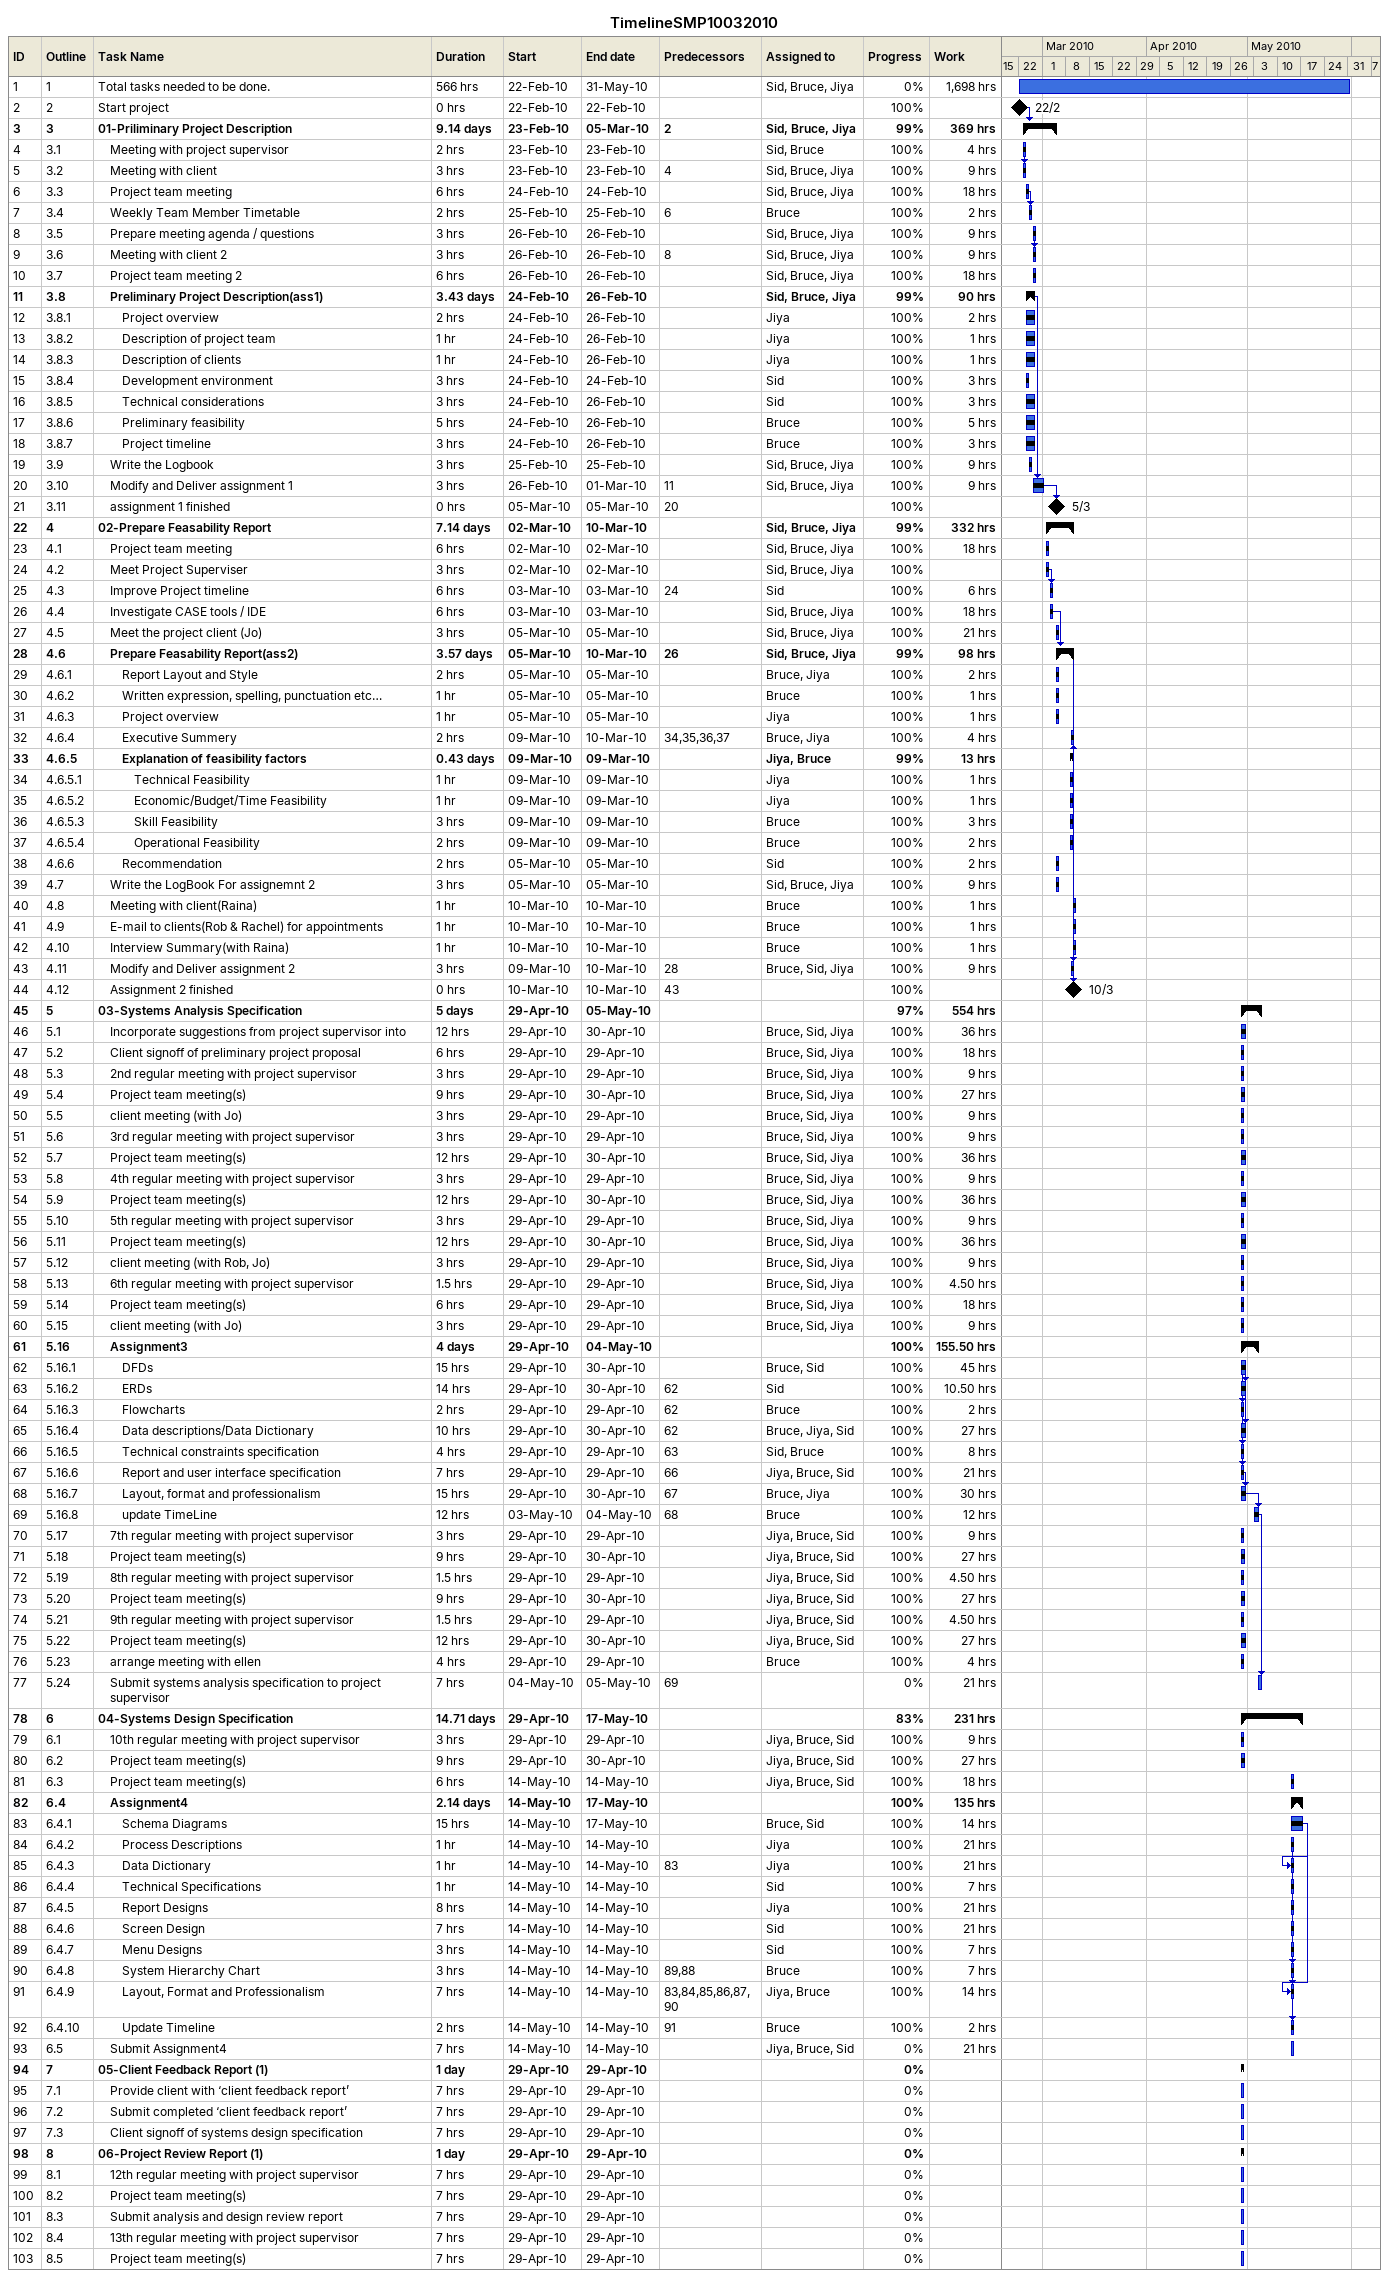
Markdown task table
TimelineSMP10032010

| ID | WBS | Task | Duration | Start | Finish | Predecessors | Resources | % complete | Work (h) |
|---|---|---|---|---|---|---|---|---|---|
| 1 | 1 | Total tasks needed to be done. | 566h | 2010-02-22 | 2010-05-31 |  | Sid, Bruce, Jiya | 0 | 1698 |
| 2 | 2 | Start project | 0h | 2010-02-22 | 2010-02-22 |  |  | 100 |  |
| 3 | 3 | **01-Priliminary Project Description** | 9.14d | 2010-02-23 | 2010-03-05 | 2 | Sid, Bruce, Jiya | 99 | 369 |
| 4 | 3.1 | Meeting with project supervisor | 2h | 2010-02-23 | 2010-02-23 |  | Sid, Bruce | 100 | 4 |
| 5 | 3.2 | Meeting with client | 3h | 2010-02-23 | 2010-02-23 | 4 | Sid, Bruce, Jiya | 100 | 9 |
| 6 | 3.3 | Project team meeting | 6h | 2010-02-24 | 2010-02-24 |  | Sid, Bruce, Jiya | 100 | 18 |
| 7 | 3.4 | Weekly Team Member Timetable | 2h | 2010-02-25 | 2010-02-25 | 6 | Bruce | 100 | 2 |
| 8 | 3.5 | Prepare meeting agenda / questions | 3h | 2010-02-26 | 2010-02-26 |  | Sid, Bruce, Jiya | 100 | 9 |
| 9 | 3.6 | Meeting with client 2 | 3h | 2010-02-26 | 2010-02-26 | 8 | Sid, Bruce, Jiya | 100 | 9 |
| 10 | 3.7 | Project team meeting 2 | 6h | 2010-02-26 | 2010-02-26 |  | Sid, Bruce, Jiya | 100 | 18 |
| 11 | 3.8 | **Preliminary Project Description(ass1)** | 3.43d | 2010-02-24 | 2010-02-26 |  | Sid, Bruce, Jiya | 99 | 90 |
| 12 | 3.8.1 | Project overview | 2h | 2010-02-24 | 2010-02-26 |  | Jiya | 100 | 2 |
| 13 | 3.8.2 | Description of project team | 1h | 2010-02-24 | 2010-02-26 |  | Jiya | 100 | 1 |
| 14 | 3.8.3 | Description of clients | 1h | 2010-02-24 | 2010-02-26 |  | Jiya | 100 | 1 |
| 15 | 3.8.4 | Development environment | 3h | 2010-02-24 | 2010-02-24 |  | Sid | 100 | 3 |
| 16 | 3.8.5 | Technical considerations | 3h | 2010-02-24 | 2010-02-26 |  | Sid | 100 | 3 |
| 17 | 3.8.6 | Preliminary feasibility | 5h | 2010-02-24 | 2010-02-26 |  | Bruce | 100 | 5 |
| 18 | 3.8.7 | Project timeline | 3h | 2010-02-24 | 2010-02-26 |  | Bruce | 100 | 3 |
| 19 | 3.9 | Write the Logbook | 3h | 2010-02-25 | 2010-02-25 |  | Sid, Bruce, Jiya | 100 | 9 |
| 20 | 3.10 | Modify and Deliver assignment 1 | 3h | 2010-02-26 | 2010-03-01 | 11 | Sid, Bruce, Jiya | 100 | 9 |
| 21 | 3.11 | assignment 1 finished | 0h | 2010-03-05 | 2010-03-05 | 20 |  | 100 |  |
| 22 | 4 | **02-Prepare Feasability Report** | 7.14d | 2010-03-02 | 2010-03-10 |  | Sid, Bruce, Jiya | 99 | 332 |
| 23 | 4.1 | Project team meeting | 6h | 2010-03-02 | 2010-03-02 |  | Sid, Bruce, Jiya | 100 | 18 |
| 24 | 4.2 | Meet Project Superviser | 3h | 2010-03-02 | 2010-03-02 |  | Sid, Bruce, Jiya | 100 |  |
| 25 | 4.3 | Improve Project timeline | 6h | 2010-03-03 | 2010-03-03 | 24 | Sid | 100 | 6 |
| 26 | 4.4 | Investigate CASE tools / IDE | 6h | 2010-03-03 | 2010-03-03 |  | Sid, Bruce, Jiya | 100 | 18 |
| 27 | 4.5 | Meet the project client (Jo) | 3h | 2010-03-05 | 2010-03-05 |  | Sid, Bruce, Jiya | 100 | 21 |
| 28 | 4.6 | **Prepare Feasability Report(ass2)** | 3.57d | 2010-03-05 | 2010-03-10 | 26 | Sid, Bruce, Jiya | 99 | 98 |
| 29 | 4.6.1 | Report Layout and Style | 2h | 2010-03-05 | 2010-03-05 |  | Bruce, Jiya | 100 | 2 |
| 30 | 4.6.2 | Written expression, spelling, punctuation etc… | 1h | 2010-03-05 | 2010-03-05 |  | Bruce | 100 | 1 |
| 31 | 4.6.3 | Project overview | 1h | 2010-03-05 | 2010-03-05 |  | Jiya | 100 | 1 |
| 32 | 4.6.4 | Executive Summery | 2h | 2010-03-09 | 2010-03-10 | 34, 35, 36, 37 | Bruce, Jiya | 100 | 4 |
| 33 | 4.6.5 | **Explanation of feasibility factors** | 0.43d | 2010-03-09 | 2010-03-09 |  | Jiya, Bruce | 99 | 13 |
| 34 | 4.6.5.1 | Technical Feasibility | 1h | 2010-03-09 | 2010-03-09 |  | Jiya | 100 | 1 |
| 35 | 4.6.5.2 | Economic/Budget/Time Feasibility | 1h | 2010-03-09 | 2010-03-09 |  | Jiya | 100 | 1 |
| 36 | 4.6.5.3 | Skill Feasibility | 3h | 2010-03-09 | 2010-03-09 |  | Bruce | 100 | 3 |
| 37 | 4.6.5.4 | Operational Feasibility | 2h | 2010-03-09 | 2010-03-09 |  | Bruce | 100 | 2 |
| 38 | 4.6.6 | Recommendation | 2h | 2010-03-05 | 2010-03-05 |  | Sid | 100 | 2 |
| 39 | 4.7 | Write the LogBook For assignemnt 2 | 3h | 2010-03-05 | 2010-03-05 |  | Sid, Bruce, Jiya | 100 | 9 |
| 40 | 4.8 | Meeting with client(Raina) | 1h | 2010-03-10 | 2010-03-10 |  | Bruce | 100 | 1 |
| 41 | 4.9 | E-mail to clients(Rob & Rachel) for appointments | 1h | 2010-03-10 | 2010-03-10 |  | Bruce | 100 | 1 |
| 42 | 4.10 | Interview Summary(with Raina) | 1h | 2010-03-10 | 2010-03-10 |  | Bruce | 100 | 1 |
| 43 | 4.11 | Modify and Deliver assignment 2 | 3h | 2010-03-09 | 2010-03-10 | 28 | Bruce, Sid, Jiya | 100 | 9 |
| 44 | 4.12 | Assignment 2 finished | 0h | 2010-03-10 | 2010-03-10 | 43 |  | 100 |  |
| 45 | 5 | **03-Systems Analysis Specification** | 5d | 2010-04-29 | 2010-05-05 |  |  | 97 | 554 |
| 46 | 5.1 | Incorporate suggestions from project supervisor into | 12h | 2010-04-29 | 2010-04-30 |  | Bruce, Sid, Jiya | 100 | 36 |
| 47 | 5.2 | Client signoff of preliminary project proposal | 6h | 2010-04-29 | 2010-04-29 |  | Bruce, Sid, Jiya | 100 | 18 |
| 48 | 5.3 | 2nd regular meeting with project supervisor | 3h | 2010-04-29 | 2010-04-29 |  | Bruce, Sid, Jiya | 100 | 9 |
| 49 | 5.4 | Project team meeting(s) | 9h | 2010-04-29 | 2010-04-30 |  | Bruce, Sid, Jiya | 100 | 27 |
| 50 | 5.5 | client meeting (with Jo) | 3h | 2010-04-29 | 2010-04-29 |  | Bruce, Sid, Jiya | 100 | 9 |
| 51 | 5.6 | 3rd regular meeting with project supervisor | 3h | 2010-04-29 | 2010-04-29 |  | Bruce, Sid, Jiya | 100 | 9 |
| 52 | 5.7 | Project team meeting(s) | 12h | 2010-04-29 | 2010-04-30 |  | Bruce, Sid, Jiya | 100 | 36 |
| 53 | 5.8 | 4th regular meeting with project supervisor | 3h | 2010-04-29 | 2010-04-29 |  | Bruce, Sid, Jiya | 100 | 9 |
| 54 | 5.9 | Project team meeting(s) | 12h | 2010-04-29 | 2010-04-30 |  | Bruce, Sid, Jiya | 100 | 36 |
| 55 | 5.10 | 5th regular meeting with project supervisor | 3h | 2010-04-29 | 2010-04-29 |  | Bruce, Sid, Jiya | 100 | 9 |
| 56 | 5.11 | Project team meeting(s) | 12h | 2010-04-29 | 2010-04-30 |  | Bruce, Sid, Jiya | 100 | 36 |
| 57 | 5.12 | client meeting (with Rob, Jo) | 3h | 2010-04-29 | 2010-04-29 |  | Bruce, Sid, Jiya | 100 | 9 |
| 58 | 5.13 | 6th regular meeting with project supervisor | 1.5h | 2010-04-29 | 2010-04-29 |  | Bruce, Sid, Jiya | 100 | 4.50 |
| 59 | 5.14 | Project team meeting(s) | 6h | 2010-04-29 | 2010-04-29 |  | Bruce, Sid, Jiya | 100 | 18 |
| 60 | 5.15 | client meeting (with Jo) | 3h | 2010-04-29 | 2010-04-29 |  | Bruce, Sid, Jiya | 100 | 9 |
| 61 | 5.16 | **Assignment3** | 4d | 2010-04-29 | 2010-05-04 |  |  | 100 | 155.50 |
| 62 | 5.16.1 | DFDs | 15h | 2010-04-29 | 2010-04-30 |  | Bruce, Sid | 100 | 45 |
| 63 | 5.16.2 | ERDs | 14h | 2010-04-29 | 2010-04-30 | 62 | Sid | 100 | 10.50 |
| 64 | 5.16.3 | Flowcharts | 2h | 2010-04-29 | 2010-04-29 | 62 | Bruce | 100 | 2 |
| 65 | 5.16.4 | Data descriptions/Data Dictionary | 10h | 2010-04-29 | 2010-04-30 | 62 | Bruce, Jiya, Sid | 100 | 27 |
| 66 | 5.16.5 | Technical constraints specification | 4h | 2010-04-29 | 2010-04-29 | 63 | Sid, Bruce | 100 | 8 |
| 67 | 5.16.6 | Report and user interface specification | 7h | 2010-04-29 | 2010-04-29 | 66 | Jiya, Bruce, Sid | 100 | 21 |
| 68 | 5.16.7 | Layout, format and professionalism | 15h | 2010-04-29 | 2010-04-30 | 67 | Bruce, Jiya | 100 | 30 |
| 69 | 5.16.8 | update TimeLine | 12h | 2010-05-03 | 2010-05-04 | 68 | Bruce | 100 | 12 |
| 70 | 5.17 | 7th regular meeting with project supervisor | 3h | 2010-04-29 | 2010-04-29 |  | Jiya, Bruce, Sid | 100 | 9 |
| 71 | 5.18 | Project team meeting(s) | 9h | 2010-04-29 | 2010-04-30 |  | Jiya, Bruce, Sid | 100 | 27 |
| 72 | 5.19 | 8th regular meeting with project supervisor | 1.5h | 2010-04-29 | 2010-04-29 |  | Jiya, Bruce, Sid | 100 | 4.50 |
| 73 | 5.20 | Project team meeting(s) | 9h | 2010-04-29 | 2010-04-30 |  | Jiya, Bruce, Sid | 100 | 27 |
| 74 | 5.21 | 9th regular meeting with project supervisor | 1.5h | 2010-04-29 | 2010-04-29 |  | Jiya, Bruce, Sid | 100 | 4.50 |
| 75 | 5.22 | Project team meeting(s) | 12h | 2010-04-29 | 2010-04-30 |  | Jiya, Bruce, Sid | 100 | 27 |
| 76 | 5.23 | arrange meeting with ellen | 4h | 2010-04-29 | 2010-04-29 |  | Bruce | 100 | 4 |
| 77 | 5.24 | Submit systems analysis specification to project supervisor | 7h | 2010-05-04 | 2010-05-05 | 69 |  | 0 | 21 |
| 78 | 6 | **04-Systems Design Specification** | 14.71d | 2010-04-29 | 2010-05-17 |  |  | 83 | 231 |
| 79 | 6.1 | 10th regular meeting with project supervisor | 3h | 2010-04-29 | 2010-04-29 |  | Jiya, Bruce, Sid | 100 | 9 |
| 80 | 6.2 | Project team meeting(s) | 9h | 2010-04-29 | 2010-04-30 |  | Jiya, Bruce, Sid | 100 | 27 |
| 81 | 6.3 | Project team meeting(s) | 6h | 2010-05-14 | 2010-05-14 |  | Jiya, Bruce, Sid | 100 | 18 |
| 82 | 6.4 | **Assignment4** | 2.14d | 2010-05-14 | 2010-05-17 |  |  | 100 | 135 |
| 83 | 6.4.1 | Schema Diagrams | 15h | 2010-05-14 | 2010-05-17 |  | Bruce, Sid | 100 | 14 |
| 84 | 6.4.2 | Process Descriptions | 1h | 2010-05-14 | 2010-05-14 |  | Jiya | 100 | 21 |
| 85 | 6.4.3 | Data Dictionary | 1h | 2010-05-14 | 2010-05-14 | 83 | Jiya | 100 | 21 |
| 86 | 6.4.4 | Technical Specifications | 1h | 2010-05-14 | 2010-05-14 |  | Sid | 100 | 7 |
| 87 | 6.4.5 | Report Designs | 8h | 2010-05-14 | 2010-05-14 |  | Jiya | 100 | 21 |
| 88 | 6.4.6 | Screen Design | 7h | 2010-05-14 | 2010-05-14 |  | Sid | 100 | 21 |
| 89 | 6.4.7 | Menu Designs | 3h | 2010-05-14 | 2010-05-14 |  | Sid | 100 | 7 |
| 90 | 6.4.8 | System Hierarchy Chart | 3h | 2010-05-14 | 2010-05-14 | 89, 88 | Bruce | 100 | 7 |
| 91 | 6.4.9 | Layout, Format and Professionalism | 7h | 2010-05-14 | 2010-05-14 | 83, 84, 85, 86, 87, 90 | Jiya, Bruce | 100 | 14 |
| 92 | 6.4.10 | Update Timeline | 2h | 2010-05-14 | 2010-05-14 | 91 | Bruce | 100 | 2 |
| 93 | 6.5 | Submit Assignment4 | 7h | 2010-05-14 | 2010-05-14 |  | Jiya, Bruce, Sid | 0 | 21 |
| 94 | 7 | **05-Client Feedback Report (1)** | 1d | 2010-04-29 | 2010-04-29 |  |  | 0 |  |
| 95 | 7.1 | Provide client with ‘client feedback report’ | 7h | 2010-04-29 | 2010-04-29 |  |  | 0 |  |
| 96 | 7.2 | Submit completed ‘client feedback report’ | 7h | 2010-04-29 | 2010-04-29 |  |  | 0 |  |
| 97 | 7.3 | Client signoff of systems design specification | 7h | 2010-04-29 | 2010-04-29 |  |  | 0 |  |
| 98 | 8 | **06-Project Review Report (1)** | 1d | 2010-04-29 | 2010-04-29 |  |  | 0 |  |
| 99 | 8.1 | 12th regular meeting with project supervisor | 7h | 2010-04-29 | 2010-04-29 |  |  | 0 |  |
| 100 | 8.2 | Project team meeting(s) | 7h | 2010-04-29 | 2010-04-29 |  |  | 0 |  |
| 101 | 8.3 | Submit analysis and design review report | 7h | 2010-04-29 | 2010-04-29 |  |  | 0 |  |
| 102 | 8.4 | 13th regular meeting with project supervisor | 7h | 2010-04-29 | 2010-04-29 |  |  | 0 |  |
| 103 | 8.5 | Project team meeting(s) | 7h | 2010-04-29 | 2010-04-29 |  |  | 0 |  |
